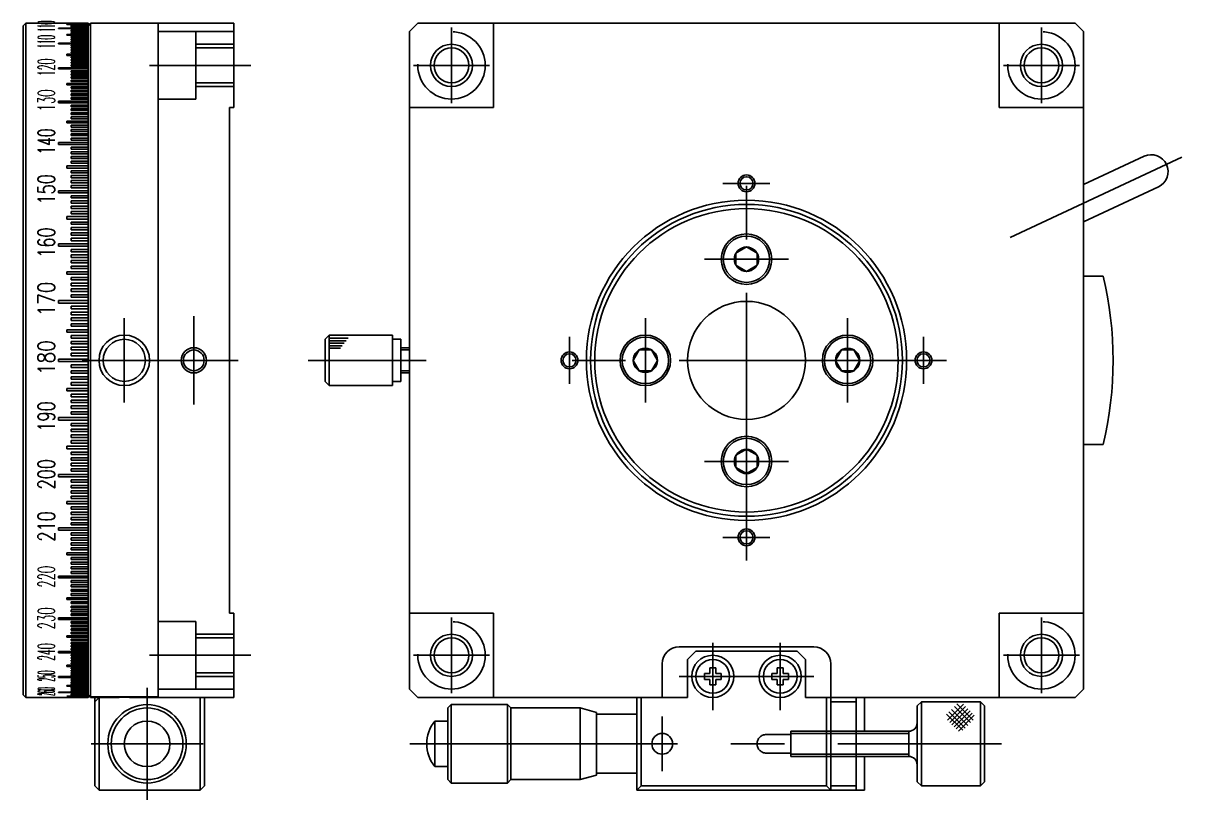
# Model space of a CAD drawing. Extents: x 1 to 298, y 0 to 185.
# Drawn here: x 160.7 to 298.1, y 49.8 to 141.9 of the extents above; entities that cross this region are included whole.
import ezdxf

# ---------------------------------------------------------------- set-up
doc = ezdxf.new("R2010")
doc.units = 0
doc.linetypes.add('CENTER', pattern=[50.8, 31.75, -6.35, 6.35, -6.35])
doc.linetypes.add('DASHED', pattern=[19.05, 12.7, -6.35])
doc.layers.get('0').update_dxf_attribs({"linetype": 'CONTINUOUS'})
doc.layers.add('CENTER', color=1, linetype='CENTER')
doc.styles.get("Standard").update_dxf_attribs({"font": 'txt.shx', "height": 3, "bigfont": 'bigfont.shx'})

msp = doc.modelspace()

# ---------------------------------------------------------------- linework, layer by layer
at = {"color": 7, "linetype": 'CONTINUOUS'}
for p, q in [((160.66, 141.64), (160.96, 141.94)), ((160.66, 62.24), (160.66, 141.64)), ((160.96, 141.94), (160.96, 61.94)), ((160.96, 141.94), (168.36, 141.94)), ((165.86, 141.81), (168.36, 141.81)), ((165.86, 141.81), (165.86, 141.78)), ((168.36, 141.78), (165.86, 141.78)), ((166.36, 141.94), (166.36, 141.94)), ((168.36, 141.94), (166.36, 141.94)), ((166.36, 141.94), (168.36, 141.94)), ((166.36, 141.93), (166.36, 141.91)), ((166.36, 141.93), (168.36, 141.93)), ((168.36, 141.91), (166.36, 141.91)), ((166.36, 141.9), (168.36, 141.9)), ((166.36, 141.9), (166.36, 141.88)), ((168.36, 141.88), (166.36, 141.88)), ((166.36, 141.86), (166.36, 141.84)), ((166.36, 141.86), (168.36, 141.86)), ((168.36, 141.84), (166.36, 141.84)), ((166.36, 141.74), (168.36, 141.74)), ((166.36, 141.74), (166.36, 141.71)), ((168.36, 141.71), (166.36, 141.71)), ((166.36, 141.66), (168.36, 141.66)), ((166.36, 141.66), (166.36, 141.63)), ((168.36, 141.63), (166.36, 141.63)), ((168.66, 141.64), (168.36, 141.94)), ((168.36, 141.94), (168.36, 61.94)), ((168.66, 61.94), (168.66, 141.94)), ((185.66, 141.94), (168.66, 141.94)), ((176.66, 61.94), (176.66, 141.94)), ((185.66, 141.94), (185.66, 131.94)), ((207.49, 141.94), (206.49, 140.94)), ((285.49, 141.94), (207.49, 141.94)), ((216.49, 141.94), (216.49, 131.94)), ((276.49, 141.94), (276.49, 131.94)), ((286.49, 140.94), (285.49, 141.94)), ((164.86, 141.36), (164.86, 141.31)), ((164.86, 141.36), (168.36, 141.36)), ((168.36, 141.31), (164.86, 141.31)), ((165.86, 140.62), (168.36, 140.62)), ((165.86, 140.62), (165.86, 140.54)), ((168.36, 140.54), (165.86, 140.54)), ((166.36, 141.58), (168.36, 141.58)), ((166.36, 141.58), (166.36, 141.53)), ((168.36, 141.53), (166.36, 141.53)), ((166.36, 141.48), (166.36, 141.43)), ((166.36, 141.48), (168.36, 141.48)), ((168.36, 141.43), (166.36, 141.43)), ((166.36, 141.24), (166.36, 141.18)), ((166.36, 141.24), (168.36, 141.24)), ((168.36, 141.18), (166.36, 141.18)), ((166.36, 141.1), (166.36, 141.04)), ((166.36, 141.1), (168.36, 141.1)), ((168.36, 141.04), (166.36, 141.04)), ((166.36, 140.95), (168.36, 140.95)), ((166.36, 140.95), (166.36, 140.89)), ((168.36, 140.89), (166.36, 140.89)), ((166.36, 140.79), (166.36, 140.72)), ((166.36, 140.79), (168.36, 140.79)), ((168.36, 140.72), (166.36, 140.72)), ((166.36, 140.44), (168.36, 140.44)), ((166.36, 140.44), (166.36, 140.35)), ((168.36, 140.35), (166.36, 140.35)), ((166.36, 140.24), (168.36, 140.24)), ((166.36, 140.24), (166.36, 140.15)), ((176.66, 140.94), (185.66, 140.94)), ((206.49, 140.94), (206.49, 62.94)), ((286.49, 62.94), (286.49, 140.94)), ((164.86, 139.58), (164.86, 139.48)), ((164.86, 139.58), (168.36, 139.58)), ((168.36, 139.48), (164.86, 139.48)), ((168.36, 140.15), (166.36, 140.15)), ((166.36, 140.03), (168.36, 140.03)), ((166.36, 140.03), (166.36, 139.94)), ((168.36, 139.94), (166.36, 139.94)), ((166.36, 139.81), (166.36, 139.72)), ((166.36, 139.81), (168.36, 139.81)), ((168.36, 139.72), (166.36, 139.72)), ((166.36, 139.34), (166.36, 139.23)), ((166.36, 139.34), (168.36, 139.34)), ((168.36, 139.23), (166.36, 139.23)), ((166.36, 139.09), (166.36, 138.98)), ((166.36, 139.09), (168.36, 139.09)), ((168.36, 138.98), (166.36, 138.98)), ((165.86, 138.26), (168.36, 138.26)), ((165.86, 138.26), (165.86, 138.13)), ((168.36, 138.13), (165.86, 138.13)), ((166.36, 138.82), (168.36, 138.82)), ((166.36, 138.82), (166.36, 138.71)), ((168.36, 138.71), (166.36, 138.71)), ((166.36, 138.55), (166.36, 138.43)), ((166.36, 138.55), (168.36, 138.55)), ((168.36, 138.43), (166.36, 138.43)), ((166.36, 137.96), (168.36, 137.96)), ((166.36, 137.96), (166.36, 137.83)), ((168.36, 137.83), (166.36, 137.83)), ((166.36, 137.65), (168.36, 137.65)), ((166.36, 137.65), (166.36, 137.52)), ((168.36, 137.52), (166.36, 137.52)), ((164.86, 136.66), (164.86, 136.51)), ((164.86, 136.66), (168.36, 136.66)), ((168.36, 136.51), (164.86, 136.51)), ((166.36, 137.33), (168.36, 137.33)), ((166.36, 137.33), (166.36, 137.19)), ((168.36, 137.19), (166.36, 137.19)), ((166.36, 137), (166.36, 136.86)), ((166.36, 137), (168.36, 137)), ((168.36, 136.86), (166.36, 136.86)), ((166.36, 136.31), (166.36, 136.15)), ((166.36, 136.31), (168.36, 136.31)), ((168.36, 136.15), (166.36, 136.15)), ((165.86, 134.8), (168.36, 134.8)), ((165.86, 134.8), (165.86, 134.62)), ((166.36, 135.95), (166.36, 135.79)), ((166.36, 135.95), (168.36, 135.95)), ((168.36, 135.79), (166.36, 135.79)), ((166.36, 135.57), (168.36, 135.57)), ((166.36, 135.57), (166.36, 135.41)), ((168.36, 135.41), (166.36, 135.41)), ((166.36, 135.19), (166.36, 135.02)), ((166.36, 135.19), (168.36, 135.19)), ((168.36, 135.02), (166.36, 135.02)), ((168.36, 134.62), (165.86, 134.62)), ((166.36, 134.39), (168.36, 134.39)), ((166.36, 134.39), (166.36, 134.22)), ((168.36, 134.22), (166.36, 134.22)), ((166.36, 133.98), (168.36, 133.98)), ((166.36, 133.98), (166.36, 133.8)), ((168.36, 133.8), (166.36, 133.8)), ((166.36, 133.56), (168.36, 133.56)), ((166.36, 133.56), (166.36, 133.37)), ((168.36, 133.37), (166.36, 133.37)), ((164.86, 132.68), (164.86, 132.49)), ((164.86, 132.68), (168.36, 132.68)), ((168.36, 132.49), (164.86, 132.49)), ((166.36, 133.12), (166.36, 132.94)), ((166.36, 133.12), (168.36, 133.12)), ((168.36, 132.94), (166.36, 132.94)), ((166.36, 132.23), (166.36, 132.03)), ((166.36, 132.23), (168.36, 132.23)), ((168.36, 132.03), (166.36, 132.03)), ((166.36, 131.77), (166.36, 131.57)), ((166.36, 131.77), (168.36, 131.77)), ((168.36, 131.57), (166.36, 131.57)), ((166.36, 131.3), (168.36, 131.3)), ((166.36, 131.3), (166.36, 131.1)), ((168.36, 131.1), (166.36, 131.1)), ((166.36, 130.82), (166.36, 130.61)), ((166.36, 130.82), (168.36, 130.82)), ((168.36, 130.61), (166.36, 130.61)), ((185.66, 131.94), (185.16, 131.94)), ((185.16, 131.94), (185.16, 71.94)), ((216.49, 131.94), (206.49, 131.94)), ((276.49, 131.94), (286.49, 131.94)), ((165.86, 130.33), (168.36, 130.33)), ((165.86, 130.33), (165.86, 130.12)), ((168.36, 130.12), (165.86, 130.12)), ((166.36, 129.84), (168.36, 129.84)), ((166.36, 129.84), (166.36, 129.62)), ((168.36, 129.62), (166.36, 129.62)), ((166.36, 129.33), (168.36, 129.33)), ((166.36, 129.33), (166.36, 129.11)), ((168.36, 129.11), (166.36, 129.11)), ((166.36, 128.82), (168.36, 128.82)), ((166.36, 128.82), (166.36, 128.6)), ((168.36, 128.6), (166.36, 128.6)), ((166.36, 128.3), (166.36, 128.07)), ((166.36, 128.3), (168.36, 128.3)), ((168.36, 128.07), (166.36, 128.07)), ((164.86, 127.77), (164.86, 127.54)), ((164.86, 127.77), (168.36, 127.77)), ((168.36, 127.54), (164.86, 127.54)), ((166.36, 127.23), (166.36, 127)), ((166.36, 127.23), (168.36, 127.23)), ((168.36, 127), (166.36, 127)), ((166.36, 126.69), (166.36, 126.45)), ((166.36, 126.69), (168.36, 126.69)), ((168.36, 126.45), (166.36, 126.45)), ((166.36, 126.14), (168.36, 126.14)), ((166.36, 126.14), (166.36, 125.9)), ((168.36, 125.9), (166.36, 125.9)), ((166.36, 125.58), (166.36, 125.33)), ((166.36, 125.58), (168.36, 125.58)), ((168.36, 125.33), (166.36, 125.33)), ((293.68, 126.16), (286.49, 122.8)), ((165.86, 125.01), (168.36, 125.01)), ((165.86, 125.01), (165.86, 124.76)), ((168.36, 124.76), (165.86, 124.76)), ((166.36, 124.44), (168.36, 124.44)), ((166.36, 124.44), (166.36, 124.19)), ((168.36, 124.19), (166.36, 124.19)), ((166.36, 123.86), (168.36, 123.86)), ((166.36, 123.86), (166.36, 123.6)), ((168.36, 123.6), (166.36, 123.6)), ((166.36, 123.27), (168.36, 123.27)), ((166.36, 123.27), (166.36, 123.01)), ((168.36, 123.01), (166.36, 123.01)), ((166.36, 122.67), (166.36, 122.42)), ((166.36, 122.67), (168.36, 122.67)), ((168.36, 122.42), (166.36, 122.42)), ((286.49, 118.39), (295.37, 122.53)), ((164.86, 122.07), (164.86, 121.81)), ((164.86, 122.07), (168.36, 122.07)), ((168.36, 121.81), (164.86, 121.81)), ((166.36, 121.47), (166.36, 121.21)), ((166.36, 121.47), (168.36, 121.47)), ((168.36, 121.21), (166.36, 121.21)), ((166.36, 120.86), (166.36, 120.59)), ((166.36, 120.86), (168.36, 120.86)), ((168.36, 120.59), (166.36, 120.59)), ((166.36, 120.24), (168.36, 120.24)), ((166.36, 120.24), (166.36, 119.97)), ((168.36, 119.97), (166.36, 119.97)), ((166.36, 119.61), (166.36, 119.34)), ((166.36, 119.61), (168.36, 119.61)), ((165.86, 118.99), (168.36, 118.99)), ((165.86, 118.99), (165.86, 118.71)), ((168.36, 118.71), (165.86, 118.71)), ((168.36, 119.34), (166.36, 119.34)), ((166.36, 118.35), (168.36, 118.35)), ((166.36, 118.35), (166.36, 118.08)), ((168.36, 118.08), (166.36, 118.08)), ((166.36, 117.71), (168.36, 117.71)), ((166.36, 117.71), (166.36, 117.44)), ((168.36, 117.44), (166.36, 117.44)), ((166.36, 117.07), (168.36, 117.07)), ((166.36, 117.07), (166.36, 116.79)), ((164.86, 115.77), (164.86, 115.48)), ((164.86, 115.77), (168.36, 115.77)), ((168.36, 116.79), (166.36, 116.79)), ((166.36, 116.42), (166.36, 116.14)), ((166.36, 116.42), (168.36, 116.42)), ((168.36, 116.14), (166.36, 116.14)), ((168.36, 115.48), (164.86, 115.48)), ((166.36, 115.11), (166.36, 114.83)), ((166.36, 115.11), (168.36, 115.11)), ((168.36, 114.83), (166.36, 114.83)), ((166.36, 114.45), (166.36, 114.16)), ((166.36, 114.45), (168.36, 114.45)), ((168.36, 114.16), (166.36, 114.16)), ((246.49, 115.39), (245.24, 114.67)), ((245.24, 114.67), (245.24, 113.22)), ((247.74, 114.67), (246.49, 115.39)), ((247.74, 113.22), (247.74, 114.67)), ((166.36, 113.78), (168.36, 113.78)), ((166.36, 113.78), (166.36, 113.5)), ((168.36, 113.5), (166.36, 113.5)), ((166.36, 113.11), (166.36, 112.83)), ((166.36, 113.11), (168.36, 113.11)), ((168.36, 112.83), (166.36, 112.83)), ((245.24, 113.22), (246.49, 112.5)), ((246.49, 112.5), (247.74, 113.22)), ((165.86, 112.44), (168.36, 112.44)), ((165.86, 112.44), (165.86, 112.15)), ((168.36, 112.15), (165.86, 112.15)), ((166.36, 111.77), (168.36, 111.77)), ((166.36, 111.77), (166.36, 111.48)), ((168.36, 111.48), (166.36, 111.48)), ((288.82, 111.94), (286.49, 111.94)), ((166.36, 111.09), (168.36, 111.09)), ((166.36, 111.09), (166.36, 110.8)), ((168.36, 110.8), (166.36, 110.8)), ((166.36, 110.41), (168.36, 110.41)), ((166.36, 110.41), (166.36, 110.11)), ((168.36, 110.11), (166.36, 110.11)), ((164.86, 109.04), (164.86, 108.74)), ((164.86, 109.04), (168.36, 109.04)), ((168.36, 108.74), (164.86, 108.74)), ((166.36, 109.72), (166.36, 109.43)), ((166.36, 109.72), (168.36, 109.72)), ((168.36, 109.43), (166.36, 109.43)), ((166.36, 108.35), (166.36, 108.05)), ((166.36, 108.35), (168.36, 108.35)), ((168.36, 108.05), (166.36, 108.05)), ((166.36, 107.66), (166.36, 107.36)), ((166.36, 107.66), (168.36, 107.66)), ((168.36, 107.36), (166.36, 107.36)), ((166.36, 106.97), (168.36, 106.97)), ((166.36, 106.97), (166.36, 106.67)), ((168.36, 106.67), (166.36, 106.67)), ((166.36, 106.27), (166.36, 105.98)), ((166.36, 106.27), (168.36, 106.27)), ((168.36, 105.98), (166.36, 105.98)), ((165.86, 105.58), (168.36, 105.58)), ((165.86, 105.58), (165.86, 105.28)), ((168.36, 105.28), (165.86, 105.28)), ((166.36, 104.88), (168.36, 104.88)), ((166.36, 104.88), (166.36, 104.59)), ((168.36, 104.59), (166.36, 104.59)), ((196.99, 104.94), (196.49, 104.44)), ((196.99, 98.94), (196.99, 104.94)), ((204.49, 104.94), (196.99, 104.94)), ((204.49, 98.94), (204.49, 104.94)), ((166.36, 104.19), (168.36, 104.19)), ((166.36, 104.19), (166.36, 103.89)), ((168.36, 103.89), (166.36, 103.89)), ((166.36, 103.49), (168.36, 103.49)), ((166.36, 103.49), (166.36, 103.19)), ((168.36, 103.19), (166.36, 103.19)), ((196.49, 104.44), (196.49, 99.44)), ((205.49, 104.44), (204.49, 104.44)), ((205.49, 99.44), (205.49, 104.44)), ((206.49, 103.44), (205.49, 103.44)), ((233.77, 103.19), (233.04, 101.94)), ((235.21, 103.19), (233.77, 103.19)), ((235.93, 101.94), (235.21, 103.19)), ((257.77, 103.19), (257.04, 101.94)), ((259.21, 103.19), (257.77, 103.19)), ((259.93, 101.94), (259.21, 103.19)), ((164.86, 102.09), (164.86, 101.79)), ((164.86, 102.09), (168.36, 102.09)), ((168.36, 101.79), (164.86, 101.79)), ((166.36, 102.79), (166.36, 102.49)), ((166.36, 102.79), (168.36, 102.79)), ((168.36, 102.49), (166.36, 102.49)), ((233.04, 101.94), (233.77, 100.69)), ((235.21, 100.69), (235.93, 101.94)), ((257.04, 101.94), (257.77, 100.69)), ((259.21, 100.69), (259.93, 101.94)), ((166.36, 101.4), (166.36, 101.1)), ((166.36, 101.4), (168.36, 101.4)), ((168.36, 101.1), (166.36, 101.1)), ((166.36, 100.7), (166.36, 100.4)), ((166.36, 100.7), (168.36, 100.7)), ((168.36, 100.4), (166.36, 100.4)), ((206.49, 100.44), (205.49, 100.44)), ((233.77, 100.69), (235.21, 100.69)), ((257.77, 100.69), (259.21, 100.69)), ((166.36, 100), (168.36, 100)), ((166.36, 100), (166.36, 99.7)), ((168.36, 99.7), (166.36, 99.7)), ((166.36, 99.3), (166.36, 99)), ((166.36, 99.3), (168.36, 99.3)), ((168.36, 99), (166.36, 99)), ((196.49, 99.44), (196.99, 98.94)), ((204.49, 99.44), (205.49, 99.44)), ((165.86, 98.61), (168.36, 98.61)), ((165.86, 98.61), (165.86, 98.31)), ((168.36, 98.31), (165.86, 98.31)), ((166.36, 97.91), (168.36, 97.91)), ((166.36, 97.91), (166.36, 97.61)), ((196.99, 98.94), (204.49, 98.94)), ((168.36, 97.61), (166.36, 97.61)), ((166.36, 97.22), (168.36, 97.22)), ((166.36, 97.22), (166.36, 96.92)), ((168.36, 96.92), (166.36, 96.92)), ((166.36, 96.53), (168.36, 96.53)), ((166.36, 96.53), (166.36, 96.23)), ((164.86, 95.15), (164.86, 94.85)), ((164.86, 95.15), (168.36, 95.15)), ((168.36, 96.23), (166.36, 96.23)), ((166.36, 95.84), (166.36, 95.54)), ((166.36, 95.84), (168.36, 95.84)), ((168.36, 95.54), (166.36, 95.54)), ((168.36, 94.85), (164.86, 94.85)), ((166.36, 94.46), (166.36, 94.16)), ((166.36, 94.46), (168.36, 94.46)), ((168.36, 94.16), (166.36, 94.16)), ((166.36, 93.77), (166.36, 93.48)), ((166.36, 93.77), (168.36, 93.77)), ((168.36, 93.48), (166.36, 93.48)), ((166.36, 93.09), (168.36, 93.09)), ((166.36, 93.09), (166.36, 92.8)), ((168.36, 92.8), (166.36, 92.8)), ((166.36, 92.41), (166.36, 92.12)), ((166.36, 92.41), (168.36, 92.41)), ((168.36, 92.12), (166.36, 92.12)), ((165.86, 91.74), (168.36, 91.74)), ((165.86, 91.74), (165.86, 91.45)), ((168.36, 91.45), (165.86, 91.45)), ((166.36, 91.06), (168.36, 91.06)), ((166.36, 91.06), (166.36, 90.77)), ((168.36, 90.77), (166.36, 90.77)), ((246.49, 91.39), (245.24, 90.67)), ((247.74, 90.67), (246.49, 91.39)), ((288.82, 91.94), (286.49, 91.94)), ((166.36, 90.39), (168.36, 90.39)), ((166.36, 90.39), (166.36, 90.11)), ((168.36, 90.11), (166.36, 90.11)), ((166.36, 89.73), (168.36, 89.73)), ((166.36, 89.73), (166.36, 89.44)), ((168.36, 89.44), (166.36, 89.44)), ((245.24, 90.67), (245.24, 89.22)), ((247.74, 89.22), (247.74, 90.67)), ((164.86, 88.4), (164.86, 88.12)), ((164.86, 88.4), (168.36, 88.4)), ((168.36, 88.12), (164.86, 88.12)), ((166.36, 89.06), (166.36, 88.78)), ((166.36, 89.06), (168.36, 89.06)), ((168.36, 88.78), (166.36, 88.78)), ((245.24, 89.22), (246.49, 88.5)), ((246.49, 88.5), (247.74, 89.22)), ((166.36, 87.75), (166.36, 87.47)), ((166.36, 87.75), (168.36, 87.75)), ((168.36, 87.47), (166.36, 87.47)), ((166.36, 87.1), (166.36, 86.82)), ((166.36, 87.1), (168.36, 87.1)), ((168.36, 86.82), (166.36, 86.82)), ((166.36, 86.45), (168.36, 86.45)), ((166.36, 86.45), (166.36, 86.18)), ((168.36, 86.18), (166.36, 86.18)), ((166.36, 85.81), (166.36, 85.54)), ((166.36, 85.81), (168.36, 85.81)), ((168.36, 85.54), (166.36, 85.54)), ((165.86, 85.18), (168.36, 85.18)), ((165.86, 85.18), (165.86, 84.9)), ((168.36, 84.9), (165.86, 84.9)), ((166.36, 84.54), (168.36, 84.54)), ((166.36, 84.54), (166.36, 84.27)), ((168.36, 84.27), (166.36, 84.27)), ((166.36, 83.92), (168.36, 83.92)), ((166.36, 83.92), (166.36, 83.65)), ((168.36, 83.65), (166.36, 83.65)), ((166.36, 83.3), (168.36, 83.3)), ((166.36, 83.3), (166.36, 83.03)), ((168.36, 83.03), (166.36, 83.03)), ((166.36, 82.68), (166.36, 82.42)), ((166.36, 82.68), (168.36, 82.68)), ((164.86, 82.07), (164.86, 81.81)), ((164.86, 82.07), (168.36, 82.07)), ((168.36, 81.81), (164.86, 81.81)), ((168.36, 82.42), (166.36, 82.42)), ((166.36, 81.47), (166.36, 81.21)), ((166.36, 81.47), (168.36, 81.47)), ((168.36, 81.21), (166.36, 81.21)), ((166.36, 80.88), (166.36, 80.62)), ((166.36, 80.88), (168.36, 80.88)), ((168.36, 80.62), (166.36, 80.62)), ((166.36, 80.28), (168.36, 80.28)), ((166.36, 80.28), (166.36, 80.03)), ((168.36, 80.03), (166.36, 80.03)), ((165.86, 79.12), (168.36, 79.12)), ((165.86, 79.12), (165.86, 78.88)), ((168.36, 78.88), (165.86, 78.88)), ((166.36, 79.7), (166.36, 79.45)), ((166.36, 79.7), (168.36, 79.7)), ((168.36, 79.45), (166.36, 79.45)), ((166.36, 78.55), (168.36, 78.55)), ((166.36, 78.55), (166.36, 78.31)), ((168.36, 78.31), (166.36, 78.31)), ((166.36, 77.99), (168.36, 77.99)), ((166.36, 77.99), (166.36, 77.75)), ((168.36, 77.75), (166.36, 77.75)), ((166.36, 77.44), (168.36, 77.44)), ((166.36, 77.44), (166.36, 77.2)), ((168.36, 77.2), (166.36, 77.2)), ((164.86, 76.35), (164.86, 76.12)), ((164.86, 76.35), (168.36, 76.35)), ((168.36, 76.12), (164.86, 76.12)), ((166.36, 76.89), (166.36, 76.66)), ((166.36, 76.89), (168.36, 76.89)), ((168.36, 76.66), (166.36, 76.66)), ((166.36, 75.82), (166.36, 75.59)), ((166.36, 75.82), (168.36, 75.82)), ((168.36, 75.59), (166.36, 75.59)), ((166.36, 75.29), (166.36, 75.07)), ((166.36, 75.29), (168.36, 75.29)), ((168.36, 75.07), (166.36, 75.07)), ((166.36, 74.77), (168.36, 74.77)), ((166.36, 74.77), (166.36, 74.56)), ((168.36, 74.56), (166.36, 74.56)), ((166.36, 74.27), (166.36, 74.05)), ((166.36, 74.27), (168.36, 74.27)), ((165.86, 73.77), (168.36, 73.77)), ((165.86, 73.77), (165.86, 73.55)), ((168.36, 73.55), (165.86, 73.55)), ((168.36, 74.05), (166.36, 74.05)), ((166.36, 73.28), (168.36, 73.28)), ((166.36, 73.28), (166.36, 73.07)), ((168.36, 73.07), (166.36, 73.07)), ((166.36, 72.79), (168.36, 72.79)), ((166.36, 72.79), (166.36, 72.59)), ((168.36, 72.59), (166.36, 72.59)), ((166.36, 72.32), (168.36, 72.32)), ((166.36, 72.32), (166.36, 72.12)), ((168.36, 72.12), (166.36, 72.12)), ((166.36, 71.85), (166.36, 71.66)), ((166.36, 71.85), (168.36, 71.85)), ((168.36, 71.66), (166.36, 71.66)), ((185.16, 71.94), (185.66, 71.94)), ((185.66, 71.94), (185.66, 61.94)), ((206.49, 71.94), (216.49, 71.94)), ((216.49, 71.94), (216.49, 61.94)), ((286.49, 71.94), (276.49, 71.94)), ((276.49, 71.94), (276.49, 61.94)), ((164.86, 71.4), (164.86, 71.21)), ((164.86, 71.4), (168.36, 71.4)), ((168.36, 71.21), (164.86, 71.21)), ((166.36, 70.95), (166.36, 70.76)), ((166.36, 70.95), (168.36, 70.95)), ((168.36, 70.76), (166.36, 70.76)), ((166.36, 70.52), (166.36, 70.33)), ((166.36, 70.52), (168.36, 70.52)), ((168.36, 70.33), (166.36, 70.33)), ((165.86, 69.26), (168.36, 69.26)), ((165.86, 69.26), (165.86, 69.09)), ((168.36, 69.09), (165.86, 69.09)), ((166.36, 70.09), (168.36, 70.09)), ((166.36, 70.09), (166.36, 69.91)), ((168.36, 69.91), (166.36, 69.91)), ((166.36, 69.67), (166.36, 69.5)), ((166.36, 69.67), (168.36, 69.67)), ((168.36, 69.5), (166.36, 69.5)), ((166.36, 68.87), (168.36, 68.87)), ((166.36, 68.87), (166.36, 68.7)), ((164.86, 67.38), (164.86, 67.23)), ((164.86, 67.38), (168.36, 67.38)), ((168.36, 68.7), (166.36, 68.7)), ((166.36, 68.48), (168.36, 68.48)), ((166.36, 68.48), (166.36, 68.32)), ((168.36, 68.32), (166.36, 68.32)), ((166.36, 68.1), (168.36, 68.1)), ((166.36, 68.1), (166.36, 67.94)), ((168.36, 67.94), (166.36, 67.94)), ((166.36, 67.74), (166.36, 67.58)), ((166.36, 67.74), (168.36, 67.74)), ((168.36, 67.58), (166.36, 67.58)), ((254.49, 67.94), (238.49, 67.94)), ((240.49, 67.44), (239.49, 66.44)), ((252.49, 67.44), (240.49, 67.44)), ((253.49, 66.44), (252.49, 67.44)), ((168.36, 67.23), (164.86, 67.23)), ((166.36, 67.03), (166.36, 66.89)), ((166.36, 67.03), (168.36, 67.03)), ((168.36, 66.89), (166.36, 66.89)), ((166.36, 66.7), (166.36, 66.56)), ((166.36, 66.7), (168.36, 66.7)), ((168.36, 66.56), (166.36, 66.56)), ((166.36, 66.37), (168.36, 66.37)), ((166.36, 66.37), (166.36, 66.24)), ((168.36, 66.24), (166.36, 66.24)), ((166.36, 66.06), (166.36, 65.93)), ((166.36, 66.06), (168.36, 66.06)), ((239.49, 66.44), (239.49, 61.94)), ((253.49, 61.94), (253.49, 66.44)), ((165.86, 65.76), (168.36, 65.76)), ((165.86, 65.76), (165.86, 65.63)), ((168.36, 65.63), (165.86, 65.63)), ((168.36, 65.93), (166.36, 65.93)), ((166.36, 65.46), (168.36, 65.46)), ((166.36, 65.46), (166.36, 65.34)), ((168.36, 65.34), (166.36, 65.34)), ((166.36, 65.18), (168.36, 65.18)), ((166.36, 65.18), (166.36, 65.07)), ((168.36, 65.07), (166.36, 65.07)), ((166.36, 64.91), (168.36, 64.91)), ((166.36, 64.91), (166.36, 64.8)), ((168.36, 64.8), (166.36, 64.8)), ((166.36, 64.66), (166.36, 64.55)), ((166.36, 64.66), (168.36, 64.66)), ((236.49, 65.94), (236.49, 61.94)), ((242.14, 64.79), (241.49, 64.79)), ((241.49, 64.79), (241.49, 64.09)), ((242.84, 65.44), (242.14, 65.44)), ((242.14, 65.44), (242.14, 64.79)), ((242.84, 64.79), (242.84, 65.44)), ((243.49, 64.79), (242.84, 64.79)), ((243.49, 64.09), (243.49, 64.79)), ((250.14, 64.79), (249.49, 64.79)), ((249.49, 64.79), (249.49, 64.09)), ((250.84, 65.44), (250.14, 65.44)), ((250.14, 65.44), (250.14, 64.79)), ((250.84, 64.79), (250.84, 65.44)), ((251.49, 64.79), (250.84, 64.79)), ((251.49, 64.09), (251.49, 64.79)), ((256.49, 50.94), (256.49, 65.94)), ((164.86, 64.41), (164.86, 64.31)), ((164.86, 64.41), (168.36, 64.41)), ((168.36, 64.31), (164.86, 64.31)), ((165.86, 63.35), (168.36, 63.35)), ((165.86, 63.35), (165.86, 63.27)), ((168.36, 63.27), (165.86, 63.27)), ((168.36, 64.55), (166.36, 64.55)), ((166.36, 64.17), (166.36, 64.08)), ((166.36, 64.17), (168.36, 64.17)), ((168.36, 64.08), (166.36, 64.08)), ((166.36, 63.95), (166.36, 63.86)), ((166.36, 63.95), (168.36, 63.95)), ((168.36, 63.86), (166.36, 63.86)), ((166.36, 63.74), (168.36, 63.74)), ((166.36, 63.74), (166.36, 63.65)), ((168.36, 63.65), (166.36, 63.65)), ((166.36, 63.54), (166.36, 63.45)), ((166.36, 63.54), (168.36, 63.54)), ((168.36, 63.45), (166.36, 63.45)), ((241.49, 64.09), (242.14, 64.09)), ((242.14, 64.09), (242.14, 63.44)), ((242.14, 63.44), (242.84, 63.44)), ((242.84, 63.44), (242.84, 64.09)), ((242.84, 64.09), (243.49, 64.09)), ((249.49, 64.09), (250.14, 64.09)), ((250.14, 64.09), (250.14, 63.44)), ((250.14, 63.44), (250.84, 63.44)), ((250.84, 63.44), (250.84, 64.09)), ((250.84, 64.09), (251.49, 64.09)), ((160.96, 61.94), (160.66, 62.24)), ((160.96, 61.94), (168.36, 61.94)), ((164.86, 62.58), (164.86, 62.53)), ((164.86, 62.58), (168.36, 62.58)), ((168.36, 62.53), (164.86, 62.53)), ((165.86, 62.11), (168.36, 62.11)), ((165.86, 62.11), (165.86, 62.08)), ((168.36, 62.08), (165.86, 62.08)), ((166.36, 63.17), (168.36, 63.17)), ((166.36, 63.17), (166.36, 63.1)), ((168.36, 63.1), (166.36, 63.1)), ((166.36, 63), (168.36, 63)), ((166.36, 63), (166.36, 62.94)), ((168.36, 62.94), (166.36, 62.94)), ((166.36, 62.85), (168.36, 62.85)), ((166.36, 62.85), (166.36, 62.79)), ((168.36, 62.79), (166.36, 62.79)), ((166.36, 62.71), (166.36, 62.65)), ((166.36, 62.71), (168.36, 62.71)), ((168.36, 62.65), (166.36, 62.65)), ((166.36, 62.46), (168.36, 62.46)), ((166.36, 62.46), (166.36, 62.41)), ((168.36, 62.41), (166.36, 62.41)), ((166.36, 62.35), (168.36, 62.35)), ((166.36, 62.35), (166.36, 62.31)), ((168.36, 62.31), (166.36, 62.31)), ((166.36, 62.26), (168.36, 62.26)), ((166.36, 62.26), (166.36, 62.22)), ((168.36, 62.22), (166.36, 62.22)), ((166.36, 62.18), (168.36, 62.18)), ((166.36, 62.18), (166.36, 62.15)), ((168.36, 62.15), (166.36, 62.15)), ((166.36, 62.05), (168.36, 62.05)), ((166.36, 62.05), (166.36, 62.03)), ((168.36, 62.03), (166.36, 62.03)), ((166.36, 62.01), (168.36, 62.01)), ((166.36, 62.01), (166.36, 61.99)), ((168.36, 61.99), (166.36, 61.99)), ((166.36, 61.97), (168.36, 61.97)), ((166.36, 61.97), (166.36, 61.96)), ((168.36, 61.96), (166.36, 61.96)), ((166.36, 61.95), (168.36, 61.95)), ((166.36, 61.95), (166.36, 61.95)), ((168.36, 61.95), (166.36, 61.95)), ((168.36, 61.94), (168.66, 62.24)), ((168.66, 62.03), (176.66, 62.03)), ((171.43, 61.94), (168.66, 61.94)), ((169.16, 61.44), (169.16, 62.03)), ((169.16, 62.03), (169.16, 61.45)), ((169.66, 61.94), (169.16, 61.44)), ((169.66, 50.94), (169.66, 61.94)), ((185.66, 61.94), (173.89, 61.94)), ((176.16, 62.03), (176.16, 61.94)), ((185.66, 62.94), (176.66, 62.94)), ((181.66, 50.94), (181.66, 61.94)), ((182.16, 51.44), (182.16, 61.94)), ((206.49, 62.94), (207.49, 61.94)), ((207.49, 61.94), (239.49, 61.94)), ((233.49, 50.94), (233.49, 61.94)), ((233.99, 61.94), (233.99, 51.44)), ((253.49, 61.94), (285.49, 61.94)), ((255.99, 51.44), (255.99, 61.94)), ((259.49, 61.94), (259.49, 50.94)), ((260.49, 61.94), (260.49, 57.94)), ((285.49, 61.94), (286.49, 62.94)), ((169.16, 61.44), (169.16, 51.44)), ((169.16, 61.44), (169.16, 61.44)), ((211.44, 61.09), (211.04, 60.69)), ((211.04, 60.69), (211.04, 52.19)), ((211.44, 51.79), (211.44, 61.09)), ((211.44, 61.09), (218.14, 61.09)), ((218.54, 60.69), (218.14, 61.09)), ((218.14, 61.09), (218.14, 51.79)), ((226.74, 60.69), (218.54, 60.69)), ((218.54, 60.69), (218.54, 52.19)), ((226.74, 52.19), (226.74, 60.69)), ((226.74, 60.69), (228.69, 60.17)), ((259.49, 61.44), (256.49, 61.44)), ((266.74, 60.94), (267.24, 61.44)), ((266.74, 51.94), (266.74, 60.94)), ((267.24, 61.44), (274.24, 61.44)), ((267.24, 51.44), (267.24, 61.44)), ((274.24, 61.44), (274.74, 60.94)), ((274.24, 51.44), (274.24, 61.44)), ((274.74, 60.94), (274.74, 51.94)), ((209.52, 53.74), (209.52, 59.14)), ((209.52, 59.14), (211.04, 59.14)), ((228.69, 60.17), (228.69, 52.72)), ((233.49, 59.94), (228.69, 59.94)), ((265.74, 57.94), (259.49, 57.94)), ((265.74, 54.94), (265.74, 57.94)), ((211.04, 53.74), (209.52, 53.74)), ((265.74, 54.94), (259.49, 54.94)), ((260.49, 54.94), (260.49, 50.94)), ((228.69, 52.72), (226.74, 52.19)), ((233.49, 52.94), (228.69, 52.94)), ((169.16, 51.44), (169.66, 50.94)), ((169.66, 50.94), (181.66, 50.94)), ((181.66, 50.94), (182.16, 51.44)), ((211.04, 52.19), (211.44, 51.79)), ((218.14, 51.79), (211.44, 51.79)), ((218.14, 51.79), (218.54, 52.19)), ((218.54, 52.19), (226.74, 52.19)), ((233.99, 51.44), (233.49, 50.94)), ((260.49, 50.94), (233.49, 50.94)), ((233.99, 51.44), (255.99, 51.44)), ((255.99, 51.44), (256.49, 50.94)), ((259.49, 51.44), (256.49, 51.44)), ((267.24, 51.44), (266.74, 51.94)), ((274.24, 51.44), (267.24, 51.44)), ((274.74, 51.94), (274.24, 51.44))]:
    msp.add_line(p, q, dxfattribs=at)
at = {"color": 3, "linetype": 'DASHED'}
for p, q in [((181.16, 140.94), (181.16, 132.94)), ((185.66, 139.44), (181.16, 139.44)), ((185.66, 139.01), (181.16, 139.01)), ((185.66, 134.88), (181.16, 134.88)), ((185.66, 134.44), (181.16, 134.44)), ((181.16, 132.94), (176.66, 132.94)), ((181.16, 70.94), (176.66, 70.94)), ((181.16, 62.94), (181.16, 70.94)), ((185.66, 69.44), (181.16, 69.44)), ((185.66, 69.01), (181.16, 69.01)), ((185.66, 64.88), (181.16, 64.88)), ((185.66, 64.44), (181.16, 64.44)), ((251.74, 54.94), (251.74, 57.94)), ((259.49, 57.94), (251.74, 57.94)), ((248.84, 57.54), (251.74, 57.54)), ((259.49, 57.67), (251.74, 57.67)), ((248.84, 55.34), (251.74, 55.34)), ((259.49, 55.21), (251.74, 55.21)), ((259.49, 54.94), (251.74, 54.94))]:
    msp.add_line(p, q, dxfattribs=at)
at = {"color": 3, "linetype": 'CONTINUOUS'}
for p, q in [((199.22, 104.58), (196.99, 104.58)), ((198.98, 104.27), (196.99, 104.27)), ((198.75, 103.97), (196.99, 103.97)), ((198.53, 103.68), (196.99, 103.68)), ((198.3, 103.38), (196.99, 103.38)), ((206.49, 103.17), (205.49, 103.17)), ((206.49, 100.71), (205.49, 100.71)), ((272.24, 61.13), (270.34, 59.24)), ((272.49, 60.87), (270.6, 58.98)), ((272.74, 58.6), (270.81, 60.53)), ((272.76, 60.6), (270.87, 58.71)), ((273.09, 58.95), (271.16, 60.88)), ((273.38, 59.25), (271.45, 61.17)), ((272.17, 58.04), (270.24, 59.97)), ((272.44, 58.31), (270.51, 60.24)), ((273.02, 60.34), (271.13, 58.45)), ((273.28, 60.09), (271.38, 58.2)), ((273.52, 59.85), (271.63, 57.96)), ((265.74, 57.67), (259.49, 57.67)), ((265.74, 55.21), (259.49, 55.21))]:
    msp.add_line(p, q, dxfattribs=at)
at = {"color": 3, "linetype": 'DASHED'}
for centre in [(211.49, 136.94), (281.49, 136.94), (211.49, 66.94), (281.49, 66.94)]:
    msp.add_circle(centre, 4, dxfattribs=at)
at = {"color": 3, "linetype": 'CONTINUOUS'}
for centre, radius in [((211.49, 136.94), 2.5), ((281.49, 136.94), 2.5), ((246.49, 122.94), 1), ((180.91, 101.94), 1.5), ((225.49, 101.94), 1), ((267.49, 101.94), 1), ((246.49, 80.94), 1), ((211.49, 66.94), 2.5), ((281.49, 66.94), 2.5)]:
    msp.add_circle(centre, radius, dxfattribs=at)
at = {"color": 7, "linetype": 'CONTINUOUS'}
for centre, radius in [((211.49, 136.94), 2.07), ((281.49, 136.94), 2.07), ((246.49, 122.94), 0.783), ((246.49, 101.94), 19), ((246.49, 101.94), 18.5), ((246.49, 101.94), 18), ((246.49, 113.94), 3), ((246.49, 113.94), 2.75), ((246.49, 113.94), 1.44), ((246.49, 101.94), 7), ((172.66, 101.94), 3), ((234.49, 101.94), 3), ((234.49, 101.94), 2.75), ((258.49, 101.94), 3), ((258.49, 101.94), 2.75), ((172.66, 101.94), 2.5), ((180.91, 101.94), 1.23), ((234.49, 101.94), 1.44), ((258.49, 101.94), 1.44), ((225.49, 101.94), 0.783), ((267.49, 101.94), 0.783), ((246.49, 89.94), 3), ((246.49, 89.94), 2.75), ((246.49, 89.94), 1.44), ((246.49, 80.94), 0.783), ((211.49, 66.94), 2.07), ((281.49, 66.94), 2.07), ((242.49, 64.44), 2.5), ((242.49, 64.44), 2), ((250.49, 64.44), 2.5), ((250.49, 64.44), 2), ((175.36, 56.44), 4.65), ((175.36, 56.44), 4.25), ((175.36, 56.44), 2.7), ((236.49, 56.44), 1.23)]:
    msp.add_circle(centre, radius, dxfattribs=at)
for centre, radius, start, end in [((294.52, 124.34), 2, 295, 115), ((246.49, 101.94), 43.5, 346.7097, 13.2903), ((238.49, 65.94), 2, 90, 180), ((254.49, 65.94), 2, 0, 90), ((172.66, 21.96), 40, 88.2386, 91.7614), ((212.74, 56.44), 4.2, 139.9948, 220.0052), ((265.74, 58.94), 1, 270, 0), ((265.74, 53.94), 1, 360, 90)]:
    msp.add_arc(centre, radius, start, end, dxfattribs=at)
at = {"color": 3, "linetype": 'DASHED'}
msp.add_arc((248.84, 56.44), 1.1, 90, 270, dxfattribs=at)
at = {"layer": 'CENTER', "color": 1, "linetype": 'CENTER'}
for p, q in [((211.49, 132.44), (211.49, 141.44)), ((281.49, 132.44), (281.49, 141.44)), ((175.66, 136.94), (187.66, 136.94)), ((206.99, 136.94), (215.99, 136.94)), ((276.99, 136.94), (285.99, 136.94)), ((246.49, 78.19), (246.49, 125.7)), ((298.15, 126.03), (277.76, 116.52)), ((249.27, 122.94), (243.7, 122.94)), ((251.49, 113.94), (241.49, 113.94)), ((172.66, 106.94), (172.66, 96.94)), ((180.91, 107.19), (180.91, 96.69)), ((234.49, 106.94), (234.49, 96.94)), ((258.49, 96.94), (258.49, 106.94)), ((225.49, 104.73), (225.49, 99.16)), ((267.49, 99.16), (267.49, 104.73)), ((167.66, 101.94), (186.16, 101.94)), ((208.49, 101.94), (194.49, 101.94)), ((270.24, 101.94), (222.73, 101.94)), ((241.49, 89.94), (251.49, 89.94)), ((243.7, 80.94), (249.27, 80.94)), ((211.49, 62.44), (211.49, 71.44)), ((281.49, 62.44), (281.49, 71.44)), ((242.49, 60.44), (242.49, 68.44)), ((250.49, 60.44), (250.49, 68.44)), ((175.66, 66.94), (187.66, 66.94)), ((206.99, 66.94), (215.99, 66.94)), ((276.99, 66.94), (285.99, 66.94)), ((238.49, 64.44), (254.49, 64.44)), ((175.36, 49.79), (175.36, 63.09)), ((236.49, 59.67), (236.49, 53.21)), ((168.71, 56.44), (182.01, 56.44)), ((206.54, 56.44), (276.74, 56.44))]:
    msp.add_line(p, q, dxfattribs=at)

# ---------------------------------------------------------------- texts
at = {"color": 7, "linetype": 'CONTINUOUS'}
for s, width, p in [('110', 0.2, (164.41, 140.97)), ('110', 0.3, (164.41, 138.99)), ('120', 0.4, (164.41, 135.68)), ('130', 0.5, (164.41, 131.5)), ('140', 0.6, (164.41, 126.36)), ('150', 0.7, (164.41, 120.43)), ('160', 0.7, (164.41, 114.11)), ('170', 0.8, (164.41, 107.16)), ('180', 0.8, (164.41, 100.21)), ('190', 0.7, (164.41, 93.48)), ('200', 0.7, (164.41, 86.63)), ('210', 0.7, (164.41, 80.43)), ('220', 0.5, (164.41, 74.98)), ('230', 0.5, (164.41, 70.05)), ('240', 0.4, (164.41, 66.3)), ('250', 0.2, (164.41, 63.86)), ('260', 0.15, (164.41, 62.18))]:
    msp.add_text(s, height=2, rotation=90, dxfattribs=dict(at, width=width)).set_placement(p)

doc.saveas('drawing.dxf')
